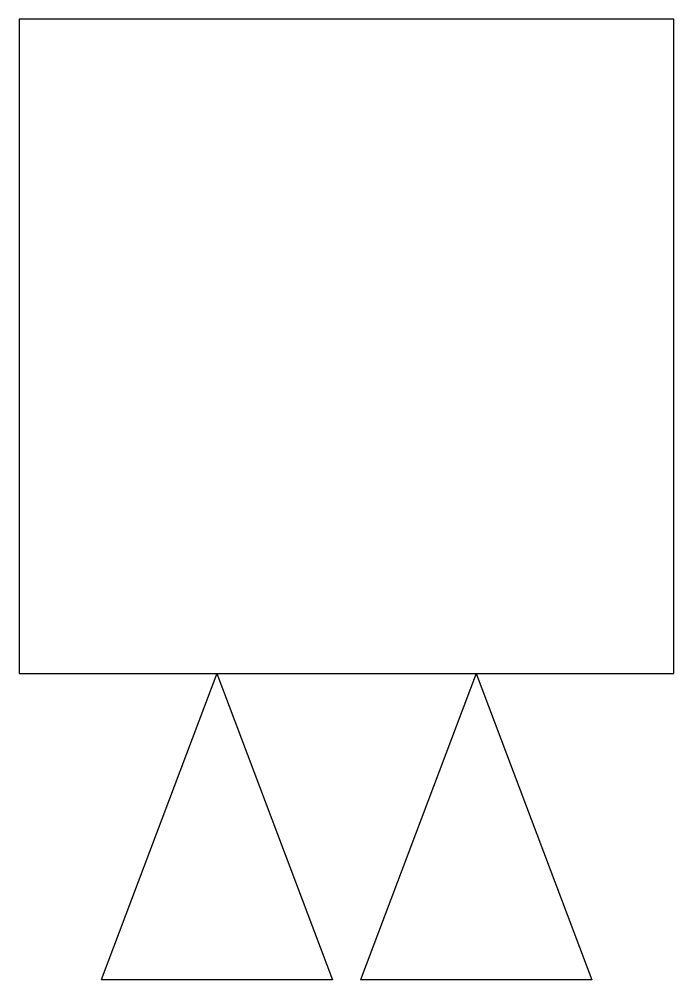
# Model space of a CAD drawing. Header units: millimetres. Extents: x -0.39 to 0.38, y -0.57 to 0.57.
import ezdxf

# ---------------------------------------------------------------- set-up
doc = ezdxf.new("R2010")
doc.units = ezdxf.units.MM

msp = doc.modelspace()

# ---------------------------------------------------------------- linework, layer by layer
for p, q in [((0.3822, 0.5657), (-0.3886, 0.5657)), ((-0.3886, 0.5657), (-0.3886, -0.2051)), ((0.3822, -0.2051), (0.3822, 0.5657)), ((-0.3886, -0.2051), (0.3822, -0.2051)), ((-0.156, -0.2051), (-0.2921, -0.5657)), ((-0.156, -0.2051), (-0.0199, -0.5657)), ((0.1495, -0.2051), (0.0134, -0.5657)), ((0.1495, -0.2051), (0.2856, -0.5657)), ((-0.0199, -0.5657), (-0.2921, -0.5657)), ((0.2856, -0.5657), (0.0134, -0.5657))]:
    msp.add_line(p, q)

doc.saveas('drawing.dxf')
